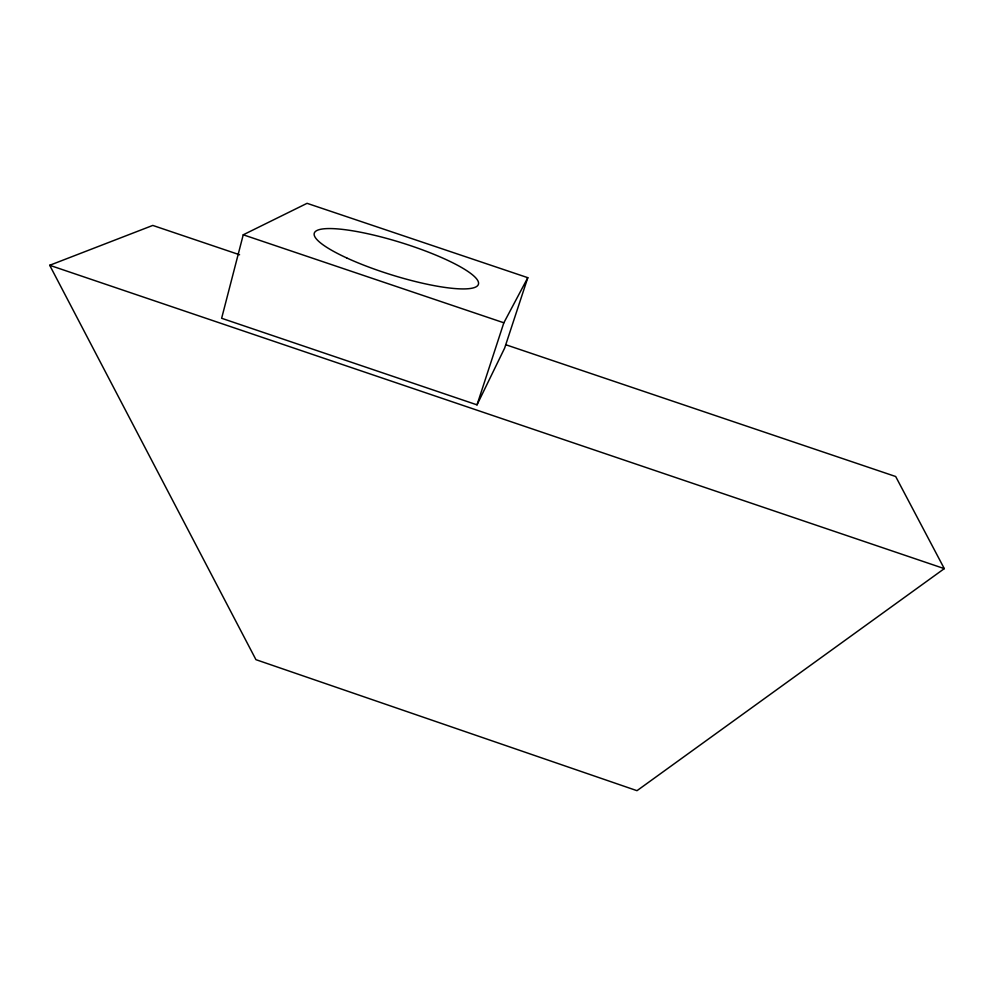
<?xml version="1.0" encoding="UTF-8"?>
<svg xmlns="http://www.w3.org/2000/svg" width="994" height="994" viewBox="0 0 994 994"><rect width="100%" height="100%" fill="white"/><g stroke="black" fill="none" stroke-linecap="round" stroke-linejoin="round"><path stroke-width="1.49" d="M243.244 234.795L221.637 318.279L477.021 404.856L504.641 348.099L527.802 277.686L307.059 203.323L243.244 234.795L503.846 322.789L527.802 277.686M477.021 404.856L503.846 322.789M505.847 344.756L895.681 476.511L944.3 568.63L636.992 790.677L255.943 659.668L49.7 265.286L152.778 225.427L239.579 254.762M49.7 265.286L944.3 568.63M346.72 257.943A85.944 16.811 17.3 0 0 477.94 285.253A85.944 16.811 17.3 0 0 364.425 233.018A85.944 16.811 17.3 0 0 346.72 257.943"/></g></svg>
